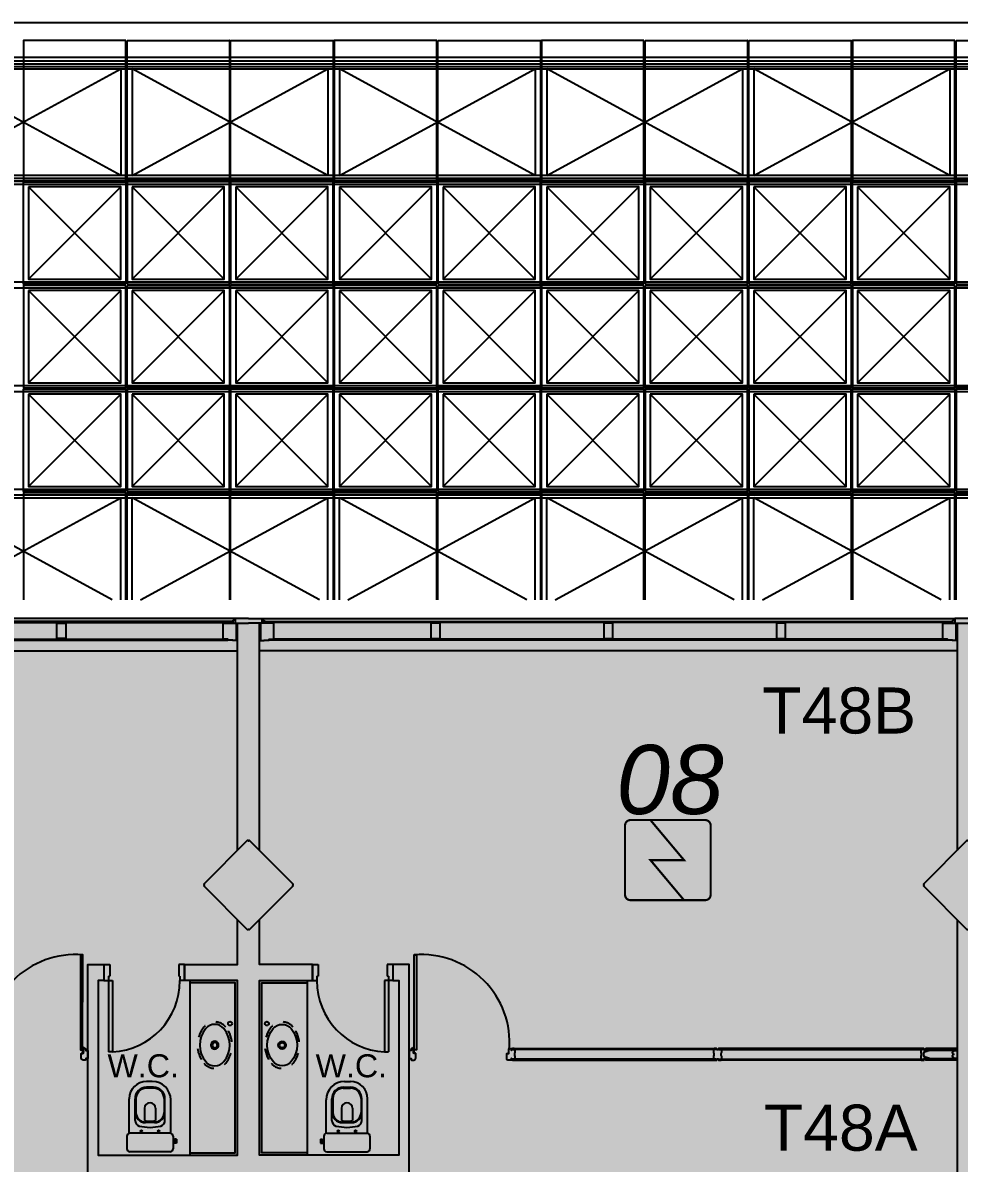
# Model space of a CAD drawing. Header units: metres. Extents: x -331 to 2982, y 362 to 2539.
# Drawn here: x 807.16 to 815.3, y 1333 to 1342.9 of the extents above; entities that cross this region are included whole.
import ezdxf

# ---------------------------------------------------------------- set-up
doc = ezdxf.new("R2010")
doc.units = ezdxf.units.M
doc.linetypes.add('XR_BL2_3 PAV$0$CONTINUOUS', pattern=[0])
doc.linetypes.add('XR_BL2_3 PAV$0$HIDDEN', pattern=[0.375, 0.25, -0.125])
doc.layers.get('0').update_dxf_attribs({"color": 251})
doc.layers.add('_salas', color=251, linetype='Continuous', plot=False)
for name, color, linetype in [('ALV', 251, 'Continuous'), ('CX', 251, 'Continuous'), ('DET. FUMAÇA', 1, 'Continuous'), ('Detector_antigo', 84, 'Continuous'), ('Div', 251, 'Continuous'), ('Est', 251, 'Continuous'), ('Mob', 251, 'Continuous'), ('Texto_Salas', 251, 'Continuous'), ('vid', 251, 'Continuous')]:
    doc.layers.add(name, color=color, linetype=linetype)
doc.styles.add('ARIAL', font='arial.ttf')
doc.styles.add('X3G_ENTITY_1416BAE9', font='arial.ttf', dxfattribs={"height": 0.6})
doc.styles.add('X3G_ENTITY_14227558', font='arial.ttf', dxfattribs={"height": 0.4})
doc.styles.add('X3G_ENTITY_14227559', font='arial.ttf', dxfattribs={"height": 0.4})

# ---------------------------------------------------------------- blocks, each defined once
blk = doc.blocks.new('Detector de fumaça')
at = {"layer": 'DET. FUMAÇA', "linetype": 'Continuous', "lineweight": 15, "const_width": 0.0187}
blk.add_lwpolyline([(774.5995, 539.8158), (775.2491, 539.8158, -0.414214), (775.2958, 539.769), (775.2958, 539.1669, -0.414214), (775.2491, 539.1202), (774.5995, 539.1202, -0.414214), (774.5527, 539.1669), (774.5527, 539.769, -0.414214)], format="xyb", close=True, dxfattribs=at)
blk.add_lwpolyline([(774.773, 539.8158), (775.0645, 539.468), (774.773, 539.468), (775.0645, 539.1202)], dxfattribs=at)

msp = doc.modelspace()

# ---------------------------------------------------------------- hatches: boundary and pattern name
at = {"layer": '_salas', "transparency": 33554559}
h = msp.add_hatch(color=256, dxfattribs=at)
h.dxf.hatch_style = 1
h.paths.add_polyline_path([(870.379, 1337.7293), (851.629, 1337.7293), (851.629, 1339.2843), (851.299, 1339.2843), (851.299, 1337.7293), (840.564, 1337.7293), (840.564, 1339.2843), (840.234, 1339.2843), (840.234, 1337.7293), (765.239, 1337.7293), (765.239, 1326.3801), (765.429, 1326.3801), (765.429, 1326.5771), (765.615, 1326.7643), (769.3501, 1326.765), (769.3826, 1326.773), (769.4342, 1326.8136), (770.1916, 1327.5703), (770.2047, 1327.5834), (770.229, 1327.5743), (771.624, 1327.5743), (773.0191, 1327.5743), (773.0434, 1327.5834), (773.0565, 1327.5703), (773.8138, 1326.8136), (773.8655, 1326.773), (773.898, 1326.765), (777.5273, 1326.765), (777.8669, 1326.4254), (777.874, 1326.4325), (778.2207, 1326.765), (781.85, 1326.765), (781.8825, 1326.773), (781.9342, 1326.8136), (782.6915, 1327.5703), (782.7046, 1327.5834), (782.7289, 1327.5743), (784.124, 1327.5743), (785.519, 1327.5743), (785.5433, 1327.5834), (785.5564, 1327.5703), (786.3138, 1326.8136), (786.3654, 1326.773), (786.3979, 1326.765), (790.0273, 1326.765), (790.3669, 1326.4254), (790.3739, 1326.4325), (790.7206, 1326.765), (794.3499, 1326.765), (794.3824, 1326.773), (794.4341, 1326.8136), (795.1914, 1327.5703), (795.2045, 1327.5834), (795.2289, 1327.5743), (796.6239, 1327.5743), (798.0189, 1327.5743), (798.0433, 1327.5834), (798.0564, 1327.5703), (798.8137, 1326.8136), (798.8654, 1326.773), (798.8979, 1326.765), (802.5273, 1326.765), (802.8669, 1326.4254), (802.8739, 1326.4325), (803.2206, 1326.765), (806.8499, 1326.765), (806.8824, 1326.773), (806.9341, 1326.8136), (807.6914, 1327.5703), (807.7045, 1327.5834), (807.7289, 1327.5743), (809.1239, 1327.5743), (810.5189, 1327.5743), (810.5433, 1327.5834), (810.5564, 1327.5703), (811.3137, 1326.8136), (811.3654, 1326.773), (811.3979, 1326.765), (815.0272, 1326.765), (815.3668, 1326.4254), (815.3739, 1326.4325), (815.7205, 1326.765), (819.3499, 1326.765), (819.3824, 1326.773), (819.434, 1326.8136), (820.1914, 1327.5703), (820.2045, 1327.5834), (820.2288, 1327.5743), (821.6238, 1327.5743), (823.0189, 1327.5743), (823.0432, 1327.5834), (823.0563, 1327.5703), (823.8136, 1326.8136), (823.8653, 1326.773), (823.8978, 1326.765), (827.5277, 1326.765), (827.8673, 1326.4254), (827.8743, 1326.4325), (828.221, 1326.765), (831.8504, 1326.765), (831.8828, 1326.773), (831.9345, 1326.8136), (832.6919, 1327.5703), (832.7049, 1327.5834), (832.7293, 1327.5743), (834.1243, 1327.5743), (835.5193, 1327.5743), (835.5437, 1327.5834), (835.5568, 1327.5703), (836.3141, 1326.8136), (836.3658, 1326.773), (836.3983, 1326.765), (840.0415, 1326.765), (840.3741, 1326.4325), (840.7559, 1326.8143), (840.4741, 1327.0961), (840.4741, 1328.0543), (841.234, 1328.0543), (841.234, 1329.8943), (849.6075, 1329.8943), (849.6075, 1326.8143), (849.7475, 1326.8143), (849.7475, 1327.5743), (851.494, 1327.5743), (852.8891, 1327.5743), (852.9134, 1327.5834), (852.9265, 1327.5703), (853.6838, 1326.8136), (853.7355, 1326.773), (853.768, 1326.765), (857.3973, 1326.765), (857.7369, 1326.4254), (857.744, 1326.4325), (858.0907, 1326.765), (861.72, 1326.765), (861.7525, 1326.773), (861.8042, 1326.8136), (862.5615, 1327.5703), (862.5746, 1327.5834), (862.5989, 1327.5743), (863.994, 1327.5743), (865.389, 1327.5743), (865.4133, 1327.5834), (865.4264, 1327.5703), (866.1838, 1326.8136), (866.2354, 1326.773), (866.2679, 1326.765), (870.003, 1326.7643), (870.189, 1326.5771), (870.189, 1326.3801), (870.379, 1326.3801), (870.379, 1326.3801)])

# ---------------------------------------------------------------- linework, layer by layer
at = {"color": 251}
for p, q in [((815.574, 1342.9015), (772.184, 1342.9015)), ((808.959, 1342.7465), (808.955, 1342.7465)), ((813.459, 1342.7465), (813.455, 1342.7465)), ((815.574, 1342.6015), (772.184, 1342.6015)), ((772.184, 1342.5015), (840.174, 1342.5015)), ((806.314, 1341.5765), (808.014, 1342.5015)), ((808.014, 1341.5765), (806.314, 1342.5015)), ((808.014, 1342.5015), (808.014, 1341.5765)), ((808.114, 1342.5015), (808.114, 1341.5765)), ((808.114, 1341.5765), (809.814, 1342.5015)), ((809.814, 1341.5765), (808.114, 1342.5015)), ((809.814, 1342.5015), (809.814, 1341.5765)), ((809.914, 1342.5015), (809.914, 1341.5765)), ((809.914, 1341.5765), (811.614, 1342.5015)), ((811.614, 1341.5765), (809.914, 1342.5015)), ((811.614, 1342.5015), (811.614, 1341.5765)), ((811.714, 1342.5015), (811.714, 1341.5765)), ((811.714, 1341.5765), (813.414, 1342.5015)), ((813.414, 1341.5765), (811.714, 1342.5015)), ((813.414, 1342.5015), (813.414, 1341.5765)), ((813.514, 1342.5015), (813.514, 1341.5765)), ((813.514, 1341.5765), (815.214, 1342.5015)), ((815.214, 1341.5765), (813.514, 1342.5015)), ((815.214, 1342.5015), (815.214, 1341.5765)), ((807.214, 1341.4765), (808.014, 1340.6765)), ((807.214, 1340.6765), (808.014, 1341.4765)), ((808.114, 1341.4765), (808.914, 1340.6765)), ((808.114, 1340.6765), (808.914, 1341.4765)), ((809.014, 1341.4765), (809.814, 1340.6765)), ((809.014, 1340.6765), (809.814, 1341.4765)), ((809.914, 1341.4765), (810.714, 1340.6765)), ((809.914, 1340.6765), (810.714, 1341.4765)), ((810.814, 1341.4765), (811.614, 1340.6765)), ((810.814, 1340.6765), (811.614, 1341.4765)), ((811.714, 1341.4765), (812.514, 1340.6765)), ((811.714, 1340.6765), (812.514, 1341.4765)), ((812.614, 1341.4765), (813.414, 1340.6765)), ((812.614, 1340.6765), (813.414, 1341.4765)), ((813.514, 1341.4765), (814.314, 1340.6765)), ((813.514, 1340.6765), (814.314, 1341.4765)), ((814.414, 1341.4765), (815.214, 1340.6765)), ((814.414, 1340.6765), (815.214, 1341.4765)), ((807.214, 1340.5765), (808.014, 1339.7765)), ((807.214, 1339.7765), (808.014, 1340.5765)), ((808.114, 1340.5765), (808.914, 1339.7765)), ((808.114, 1339.7765), (808.914, 1340.5765)), ((809.014, 1340.5765), (809.814, 1339.7765)), ((809.014, 1339.7765), (809.814, 1340.5765)), ((809.914, 1340.5765), (810.714, 1339.7765)), ((809.914, 1339.7765), (810.714, 1340.5765)), ((810.814, 1340.5765), (811.614, 1339.7765)), ((810.814, 1339.7765), (811.614, 1340.5765)), ((811.714, 1340.5765), (812.514, 1339.7765)), ((811.714, 1339.7765), (812.514, 1340.5765)), ((812.614, 1340.5765), (813.414, 1339.7765)), ((812.614, 1339.7765), (813.414, 1340.5765)), ((813.514, 1340.5765), (814.314, 1339.7765)), ((813.514, 1339.7765), (814.314, 1340.5765)), ((814.414, 1340.5765), (815.214, 1339.7765)), ((814.414, 1339.7765), (815.214, 1340.5765)), ((807.214, 1339.6765), (808.014, 1338.8765)), ((807.214, 1338.8765), (808.014, 1339.6765)), ((808.114, 1339.6765), (808.914, 1338.8765)), ((808.114, 1338.8765), (808.914, 1339.6765)), ((809.014, 1339.6765), (809.814, 1338.8765)), ((809.014, 1338.8765), (809.814, 1339.6765)), ((809.914, 1339.6765), (810.714, 1338.8765)), ((809.914, 1338.8765), (810.714, 1339.6765)), ((810.814, 1339.6765), (811.614, 1338.8765)), ((810.814, 1338.8765), (811.614, 1339.6765)), ((811.714, 1339.6765), (812.514, 1338.8765)), ((811.714, 1338.8765), (812.514, 1339.6765)), ((812.614, 1339.6765), (813.414, 1338.8765)), ((812.614, 1338.8765), (813.414, 1339.6765)), ((813.514, 1339.6765), (814.314, 1338.8765)), ((813.514, 1338.8765), (814.314, 1339.6765)), ((814.414, 1339.6765), (815.214, 1338.8765)), ((814.414, 1338.8765), (815.214, 1339.6765)), ((807.9411, 1337.8912), (806.314, 1338.7765)), ((806.3869, 1337.8912), (808.014, 1338.7765)), ((808.014, 1337.8912), (808.014, 1338.7765)), ((808.114, 1337.8912), (808.114, 1338.7765)), ((809.7411, 1337.8912), (808.114, 1338.7765)), ((808.1869, 1337.8912), (809.814, 1338.7765)), ((809.814, 1337.8912), (809.814, 1338.7765)), ((809.914, 1337.8912), (809.914, 1338.7765)), ((811.5411, 1337.8912), (809.914, 1338.7765)), ((809.9869, 1337.8912), (811.614, 1338.7765)), ((811.614, 1337.8912), (811.614, 1338.7765)), ((811.714, 1337.8912), (811.714, 1338.7765)), ((813.3411, 1337.8912), (811.714, 1338.7765)), ((811.7869, 1337.8912), (813.414, 1338.7765)), ((813.414, 1337.8912), (813.414, 1338.7765)), ((813.514, 1337.8912), (813.514, 1338.7765)), ((815.1411, 1337.8912), (813.514, 1338.7765)), ((813.5869, 1337.8912), (815.214, 1338.7765)), ((815.214, 1337.8912), (815.214, 1338.7765))]:
    msp.add_line(p, q, dxfattribs=at)
for points in [[(808.059, 1342.7465), (807.169, 1342.7465), (807.169, 1341.5315), (808.059, 1341.5315)], [(808.069, 1342.7465), (808.959, 1342.7465), (808.959, 1341.5315), (808.069, 1341.5315)], [(808.969, 1342.7465), (809.859, 1342.7465), (809.859, 1341.5315), (808.969, 1341.5315)], [(810.759, 1342.7465), (809.869, 1342.7465), (809.869, 1341.5315), (810.759, 1341.5315)], [(810.769, 1342.7465), (811.659, 1342.7465), (811.659, 1341.5315), (810.769, 1341.5315)], [(812.559, 1342.7465), (811.669, 1342.7465), (811.669, 1341.5315), (812.559, 1341.5315)], [(812.569, 1342.7465), (813.459, 1342.7465), (813.459, 1341.5315), (812.569, 1341.5315)], [(813.469, 1342.7465), (814.359, 1342.7465), (814.359, 1341.5315), (813.469, 1341.5315)], [(815.259, 1342.7465), (814.369, 1342.7465), (814.369, 1341.5315), (815.259, 1341.5315)], [(815.269, 1342.7465), (816.159, 1342.7465), (816.159, 1341.5315), (815.269, 1341.5315)], [(808.059, 1340.6315), (807.169, 1340.6315), (807.169, 1341.5215), (808.059, 1341.5215)], [(807.214, 1341.4765), (807.214, 1340.6765), (808.014, 1340.6765), (808.014, 1341.4765)], [(808.069, 1340.6315), (808.959, 1340.6315), (808.959, 1341.5215), (808.069, 1341.5215)], [(808.114, 1341.4765), (808.114, 1340.6765), (808.914, 1340.6765), (808.914, 1341.4765)], [(808.969, 1340.6315), (809.859, 1340.6315), (809.859, 1341.5215), (808.969, 1341.5215)], [(809.014, 1341.4765), (809.014, 1340.6765), (809.814, 1340.6765), (809.814, 1341.4765)], [(810.759, 1340.6315), (809.869, 1340.6315), (809.869, 1341.5215), (810.759, 1341.5215)], [(809.914, 1341.4765), (809.914, 1340.6765), (810.714, 1340.6765), (810.714, 1341.4765)], [(810.769, 1340.6315), (811.659, 1340.6315), (811.659, 1341.5215), (810.769, 1341.5215)], [(810.814, 1341.4765), (810.814, 1340.6765), (811.614, 1340.6765), (811.614, 1341.4765)], [(812.559, 1340.6315), (811.669, 1340.6315), (811.669, 1341.5215), (812.559, 1341.5215)], [(811.714, 1341.4765), (811.714, 1340.6765), (812.514, 1340.6765), (812.514, 1341.4765)], [(812.569, 1340.6315), (813.459, 1340.6315), (813.459, 1341.5215), (812.569, 1341.5215)], [(812.614, 1341.4765), (812.614, 1340.6765), (813.414, 1340.6765), (813.414, 1341.4765)], [(813.469, 1340.6315), (814.359, 1340.6315), (814.359, 1341.5215), (813.469, 1341.5215)], [(813.514, 1341.4765), (813.514, 1340.6765), (814.314, 1340.6765), (814.314, 1341.4765)], [(815.259, 1340.6315), (814.369, 1340.6315), (814.369, 1341.5215), (815.259, 1341.5215)], [(814.414, 1341.4765), (814.414, 1340.6765), (815.214, 1340.6765), (815.214, 1341.4765)], [(815.269, 1340.6315), (816.159, 1340.6315), (816.159, 1341.5215), (815.269, 1341.5215)], [(808.059, 1340.6215), (807.169, 1340.6215), (807.169, 1339.7315), (808.059, 1339.7315)], [(807.214, 1340.5765), (807.214, 1339.7765), (808.014, 1339.7765), (808.014, 1340.5765)], [(808.069, 1340.6215), (808.959, 1340.6215), (808.959, 1339.7315), (808.069, 1339.7315)], [(808.114, 1340.5765), (808.114, 1339.7765), (808.914, 1339.7765), (808.914, 1340.5765)], [(808.969, 1340.6215), (809.859, 1340.6215), (809.859, 1339.7315), (808.969, 1339.7315)], [(809.014, 1340.5765), (809.014, 1339.7765), (809.814, 1339.7765), (809.814, 1340.5765)], [(810.759, 1340.6215), (809.869, 1340.6215), (809.869, 1339.7315), (810.759, 1339.7315)], [(809.914, 1340.5765), (809.914, 1339.7765), (810.714, 1339.7765), (810.714, 1340.5765)], [(810.769, 1340.6215), (811.659, 1340.6215), (811.659, 1339.7315), (810.769, 1339.7315)], [(810.814, 1340.5765), (810.814, 1339.7765), (811.614, 1339.7765), (811.614, 1340.5765)], [(812.559, 1340.6215), (811.669, 1340.6215), (811.669, 1339.7315), (812.559, 1339.7315)], [(811.714, 1340.5765), (811.714, 1339.7765), (812.514, 1339.7765), (812.514, 1340.5765)], [(812.569, 1340.6215), (813.459, 1340.6215), (813.459, 1339.7315), (812.569, 1339.7315)], [(812.614, 1340.5765), (812.614, 1339.7765), (813.414, 1339.7765), (813.414, 1340.5765)], [(813.469, 1340.6215), (814.359, 1340.6215), (814.359, 1339.7315), (813.469, 1339.7315)], [(813.514, 1340.5765), (813.514, 1339.7765), (814.314, 1339.7765), (814.314, 1340.5765)], [(815.259, 1340.6215), (814.369, 1340.6215), (814.369, 1339.7315), (815.259, 1339.7315)], [(814.414, 1340.5765), (814.414, 1339.7765), (815.214, 1339.7765), (815.214, 1340.5765)], [(815.269, 1340.6215), (816.159, 1340.6215), (816.159, 1339.7315), (815.269, 1339.7315)], [(808.059, 1338.8315), (807.169, 1338.8315), (807.169, 1339.7215), (808.059, 1339.7215)], [(807.214, 1339.6765), (807.214, 1338.8765), (808.014, 1338.8765), (808.014, 1339.6765)], [(808.069, 1338.8315), (808.959, 1338.8315), (808.959, 1339.7215), (808.069, 1339.7215)], [(808.114, 1339.6765), (808.114, 1338.8765), (808.914, 1338.8765), (808.914, 1339.6765)], [(808.969, 1338.8315), (809.859, 1338.8315), (809.859, 1339.7215), (808.969, 1339.7215)], [(809.014, 1339.6765), (809.014, 1338.8765), (809.814, 1338.8765), (809.814, 1339.6765)], [(810.759, 1338.8315), (809.869, 1338.8315), (809.869, 1339.7215), (810.759, 1339.7215)], [(809.914, 1339.6765), (809.914, 1338.8765), (810.714, 1338.8765), (810.714, 1339.6765)], [(810.769, 1338.8315), (811.659, 1338.8315), (811.659, 1339.7215), (810.769, 1339.7215)], [(810.814, 1339.6765), (810.814, 1338.8765), (811.614, 1338.8765), (811.614, 1339.6765)], [(812.559, 1338.8315), (811.669, 1338.8315), (811.669, 1339.7215), (812.559, 1339.7215)], [(811.714, 1339.6765), (811.714, 1338.8765), (812.514, 1338.8765), (812.514, 1339.6765)], [(812.569, 1338.8315), (813.459, 1338.8315), (813.459, 1339.7215), (812.569, 1339.7215)], [(812.614, 1339.6765), (812.614, 1338.8765), (813.414, 1338.8765), (813.414, 1339.6765)], [(813.469, 1338.8315), (814.359, 1338.8315), (814.359, 1339.7215), (813.469, 1339.7215)], [(813.514, 1339.6765), (813.514, 1338.8765), (814.314, 1338.8765), (814.314, 1339.6765)], [(815.259, 1338.8315), (814.369, 1338.8315), (814.369, 1339.7215), (815.259, 1339.7215)], [(814.414, 1339.6765), (814.414, 1338.8765), (815.214, 1338.8765), (815.214, 1339.6765)], [(815.269, 1338.8315), (816.159, 1338.8315), (816.159, 1339.7215), (815.269, 1339.7215)]]:
    msp.add_lwpolyline(points, close=True, dxfattribs=at)
for points in [[(771.934, 1342.5715), (840.464, 1342.5715)], [(772.184, 1342.5465), (840.464, 1342.5465)], [(771.934, 1342.5215), (840.464, 1342.5215)], [(772.184, 1342.5015), (840.174, 1342.5015)], [(772.064, 1341.5515), (840.464, 1341.5515)], [(816.154, 1341.5765), (790.974, 1341.5765)], [(840.344, 1341.5265), (772.064, 1341.5265)], [(772.064, 1341.5015), (840.464, 1341.5015)], [(772.184, 1341.5265), (840.464, 1341.5265)], [(772.064, 1340.6515), (840.464, 1340.6515)], [(772.064, 1340.6015), (840.464, 1340.6015)], [(772.064, 1339.7515), (840.464, 1339.7515)], [(772.064, 1339.7015), (840.464, 1339.7015)], [(772.064, 1338.8515), (840.464, 1338.8515)], [(772.064, 1338.8015), (840.464, 1338.8015)], [(808.059, 1337.8912), (808.059, 1338.8215), (807.169, 1338.8215), (807.169, 1337.8912)], [(808.069, 1337.8912), (808.069, 1338.8215), (808.959, 1338.8215), (808.959, 1337.8912)], [(808.969, 1337.8912), (808.969, 1338.8215), (809.859, 1338.8215), (809.859, 1337.8912)], [(810.759, 1337.8912), (810.759, 1338.8215), (809.869, 1338.8215), (809.869, 1337.8912)], [(810.769, 1337.8912), (810.769, 1338.8215), (811.659, 1338.8215), (811.659, 1337.8912)], [(812.559, 1337.8912), (812.559, 1338.8215), (811.669, 1338.8215), (811.669, 1337.8912)], [(812.569, 1337.8912), (812.569, 1338.8215), (813.459, 1338.8215), (813.459, 1337.8912)], [(813.469, 1337.8912), (813.469, 1338.8215), (814.359, 1338.8215), (814.359, 1337.8912)], [(815.259, 1337.8912), (815.259, 1338.8215), (814.369, 1338.8215), (814.369, 1337.8912)], [(815.269, 1337.8912), (815.269, 1338.8215), (816.159, 1338.8215), (816.159, 1337.8912)], [(790.974, 1338.7765), (816.154, 1338.7765)]]:
    msp.add_lwpolyline(points, dxfattribs=at)
at = {"layer": 'ALV'}
for p, q in [((815.2789, 1337.6893), (815.2789, 1335.7153)), ((815.2789, 1335.1133), (815.2789, 1327.1153))]:
    msp.add_line(p, q, dxfattribs=at)
for points in [[(809.0289, 1335.7153), (809.0289, 1337.6893), (809.1239, 1337.6893)], [(809.2189, 1335.7153), (809.2189, 1337.6893), (809.1239, 1337.6893)], [(807.7289, 1331.2743), (807.7289, 1334.7243), (807.8689, 1334.7243), (807.8689, 1334.5843), (807.8189, 1334.5843), (807.8189, 1333.0693), (809.0289, 1333.0693), (809.0289, 1334.5843), (808.5689, 1334.5843), (808.5689, 1334.7243), (809.0289, 1334.7243), (809.0289, 1335.1133)], [(810.5189, 1331.2743), (810.5189, 1334.7243), (810.3789, 1334.7243), (810.3789, 1334.5843), (810.4289, 1334.5843), (810.4289, 1333.0693), (809.2189, 1333.0693), (809.2189, 1334.5843), (809.6789, 1334.5843), (809.6789, 1334.7243), (809.2189, 1334.7243), (809.2189, 1335.1133)]]:
    msp.add_lwpolyline(points, dxfattribs=at)
at = {"layer": 'CX', "color": 251, "true_color": 0x606060}
for p, q in [((809.0089, 1337.7293), (802.9889, 1337.7293)), ((809.2389, 1337.7293), (815.2589, 1337.7293)), ((802.9689, 1337.4493), (809.0289, 1337.4493)), ((815.2789, 1337.4493), (809.2189, 1337.4493))]:
    msp.add_line(p, q, dxfattribs=at)
at = {"layer": 'CX', "linetype": 'ByBlock', "ltscale": 0.1}
for p, q in [((809.0089, 1337.7144), (808.9889, 1337.7144)), ((808.9889, 1337.7144), (808.9889, 1337.6881)), ((809.1239, 1337.7293), (809.0089, 1337.7293)), ((809.0089, 1337.7293), (809.0089, 1337.6893)), ((809.0089, 1337.6893), (809.1239, 1337.6893)), ((809.1239, 1337.7293), (809.2389, 1337.7293)), ((809.2389, 1337.6893), (809.1239, 1337.6893)), ((809.2389, 1337.7293), (809.2389, 1337.6893)), ((809.2389, 1337.7144), (809.2589, 1337.7144)), ((809.2589, 1337.7144), (809.2589, 1337.6881)), ((815.2589, 1337.7144), (815.2389, 1337.7144)), ((815.2389, 1337.7144), (815.2389, 1337.6881)), ((815.3739, 1337.7293), (815.2589, 1337.7293)), ((815.2589, 1337.7293), (815.2589, 1337.6893)), ((815.2589, 1337.6893), (815.3739, 1337.6893))]:
    msp.add_line(p, q, dxfattribs=at)
at = {"layer": 'CX'}
for p, q in [((809.0189, 1337.6851), (809.0189, 1337.5393)), ((809.0189, 1337.5393), (809.0189, 1337.6851)), ((809.2289, 1337.6851), (809.2289, 1337.5393)), ((809.2289, 1337.5393), (809.2289, 1337.6851)), ((815.2689, 1337.5393), (815.2689, 1337.6851)), ((815.2689, 1337.6851), (815.2689, 1337.5393)), ((807.8689, 1334.7243), (807.9189, 1334.7243)), ((807.8689, 1334.7243), (807.8689, 1334.5843)), ((807.9189, 1334.7243), (807.9189, 1334.6243)), ((808.5689, 1334.7243), (808.5189, 1334.7243)), ((808.5189, 1334.7243), (808.5189, 1334.6243)), ((808.5689, 1334.7243), (808.5689, 1334.5843)), ((809.6789, 1334.7243), (809.7289, 1334.7243)), ((809.6789, 1334.7243), (809.6789, 1334.5843)), ((809.7289, 1334.7243), (809.7289, 1334.6243)), ((810.3789, 1334.7243), (810.3289, 1334.7243)), ((810.3289, 1334.7243), (810.3289, 1334.6243)), ((810.3789, 1334.7243), (810.3789, 1334.5843)), ((807.9089, 1334.6243), (807.9089, 1334.5843)), ((807.9089, 1334.6243), (807.9189, 1334.6243)), ((808.5289, 1334.6243), (808.5189, 1334.6243)), ((808.5289, 1334.6243), (808.5289, 1334.5843)), ((809.7189, 1334.6243), (809.7189, 1334.5843)), ((809.7189, 1334.6243), (809.7289, 1334.6243)), ((810.3389, 1334.6243), (810.3289, 1334.6243)), ((810.3389, 1334.6243), (810.3389, 1334.5843)), ((807.8689, 1334.5843), (807.9089, 1334.5843)), ((807.9089, 1334.5843), (807.9439, 1334.5843)), ((807.9089, 1334.5843), (807.9089, 1333.9653)), ((807.9439, 1334.5843), (807.9439, 1333.9653)), ((808.5689, 1334.5843), (808.5289, 1334.5843)), ((809.6789, 1334.5843), (809.7189, 1334.5843)), ((810.3389, 1334.5843), (810.3039, 1334.5843)), ((810.3039, 1334.5843), (810.3039, 1333.9653)), ((810.3789, 1334.5843), (810.3389, 1334.5843)), ((810.3389, 1334.5843), (810.3389, 1333.9653)), ((807.9439, 1333.9653), (807.9089, 1333.9653)), ((810.3039, 1333.9653), (810.3389, 1333.9653))]:
    msp.add_line(p, q, dxfattribs=at)
for points in [[(807.4589, 1337.6891), (807.5389, 1337.6891), (807.5389, 1337.555), (807.4589, 1337.555)], [(810.7889, 1337.6891), (810.7089, 1337.6891), (810.7089, 1337.555), (810.7889, 1337.555)], [(812.2889, 1337.6891), (812.2089, 1337.6891), (812.2089, 1337.555), (812.2889, 1337.555)], [(813.7889, 1337.6891), (813.7089, 1337.6891), (813.7089, 1337.555), (813.7889, 1337.555)], [(808.9037, 1337.6881), (808.9833, 1337.6881), (809.0189, 1337.6881), (809.0189, 1337.5393), (808.9889, 1337.5393), (808.9889, 1337.54), (808.9441, 1337.54), (808.9441, 1337.55), (808.9037, 1337.55)], [(809.3441, 1337.6881), (809.2645, 1337.6881), (809.2289, 1337.6881), (809.2289, 1337.5393), (809.2589, 1337.5393), (809.2589, 1337.54), (809.3037, 1337.54), (809.3037, 1337.55), (809.3441, 1337.55)], [(815.1537, 1337.6881), (815.2333, 1337.6881), (815.2689, 1337.6881), (815.2689, 1337.5393), (815.2389, 1337.5393), (815.2389, 1337.54), (815.1941, 1337.54), (815.1941, 1337.55), (815.1537, 1337.55)], [(807.6641, 1334.8076), (807.6639, 1333.9826), (807.6839, 1333.9826), (807.6841, 1334.8076)], [(810.5837, 1334.8076), (810.5839, 1333.9826), (810.5639, 1333.9826), (810.5637, 1334.8076)]]:
    msp.add_lwpolyline(points, close=True, dxfattribs=at)
at = {"layer": 'CX', "linetype": 'Continuous'}
for points in [[(807.6916, 1333.9923, -0.414214), (807.6936, 1333.9943), (807.7064, 1333.9943, -0.414214), (807.7114, 1333.9893), (807.7114, 1333.9793), (807.7289, 1333.9793), (807.7289, 1333.9133), (807.7289, 1333.9093), (807.7114, 1333.9093), (807.7114, 1333.8993, -0.422579), (807.7066, 1333.8943), (807.6881, 1333.8943, -0.414214), (807.6716, 1333.9108), (807.6716, 1333.9513, -0.414214), (807.6736, 1333.9533), (807.6811, 1333.9533), (807.6796, 1333.951), (807.6856, 1333.951), (807.6841, 1333.9533), (807.6916, 1333.9533), (807.6916, 1333.965), (807.6929, 1333.965), (807.6929, 1333.9656), (807.6899, 1333.9656), (807.6899, 1333.9774), (807.6893, 1333.978), (807.6893, 1333.9639), (807.6867, 1333.9639), (807.6867, 1333.9939), (807.6852, 1333.9939), (807.6852, 1333.9965, -3.099483), (807.692, 1333.9951, 0.294496), (807.6909, 1333.9933), (807.6909, 1333.9806), (807.6929, 1333.9806), (807.6929, 1333.981), (807.6916, 1333.981), (807.6916, 1333.9923)], [(810.5562, 1333.9923, 0.414214), (810.5542, 1333.9943), (810.5414, 1333.9943, 0.414214), (810.5364, 1333.9893), (810.5364, 1333.9793), (810.5189, 1333.9793), (810.5189, 1333.9133), (810.5189, 1333.9093), (810.5365, 1333.9093), (810.5365, 1333.8993, 0.422579), (810.5413, 1333.8943), (810.5598, 1333.8943, 0.414214), (810.5763, 1333.9108), (810.5763, 1333.9513, 0.414214), (810.5743, 1333.9533), (810.5668, 1333.9533), (810.5683, 1333.951), (810.5623, 1333.951), (810.5638, 1333.9533), (810.5563, 1333.9533), (810.5563, 1333.965), (810.555, 1333.965), (810.555, 1333.9656), (810.558, 1333.9656), (810.558, 1333.9774), (810.5586, 1333.978), (810.5586, 1333.9639), (810.5612, 1333.9639), (810.5612, 1333.9939), (810.5627, 1333.9939), (810.5627, 1333.9965, 3.099483), (810.5558, 1333.9951, -0.294496), (810.557, 1333.9933), (810.557, 1333.9806), (810.555, 1333.9806), (810.555, 1333.981), (810.5562, 1333.981), (810.5562, 1333.9923)]]:
    msp.add_lwpolyline(points, format="xyb", close=True, dxfattribs=at)
at = {"layer": 'CX'}
for points in [[(811.4073, 1333.9), (811.4073, 1333.9075), (811.4061, 1333.9075), (811.4061, 1333.898, -0.422579), (811.4013, 1333.8929), (811.3828, 1333.8929, -0.414214), (811.3663, 1333.9094), (811.3663, 1333.9509, -0.414214), (811.3683, 1333.9529), (811.3758, 1333.9529), (811.3743, 1333.9506), (811.3803, 1333.9506), (811.3788, 1333.9529), (811.3863, 1333.9529), (811.3862, 1333.9929, -0.414214), (811.3882, 1333.9949), (811.401, 1333.9949, -0.414214), (811.406, 1333.99), (811.406, 1333.9795), (811.4073, 1333.9795), (811.4073, 1333.9887, -0.439162), (811.4133, 1333.9953), (811.4313, 1333.9953, -0.414214), (811.4323, 1333.9943), (811.4323, 1333.9938), (811.4173, 1333.9938), (811.4173, 1333.9865), (811.4321, 1333.9865, -0.322891), (811.4378, 1333.9813), (811.4378, 1333.961, -0.13729), (811.4371, 1333.9584), (811.4355, 1333.9558, 0.13729), (811.4348, 1333.9532), (811.4348, 1333.9443), (811.4348, 1333.9355, 0.13729), (811.4355, 1333.9329), (811.4371, 1333.9303, -0.13729), (811.4378, 1333.9277), (811.4378, 1333.9073, -0.322891), (811.4321, 1333.9021), (811.4173, 1333.9021), (811.4173, 1333.8948), (811.4323, 1333.8948), (811.4323, 1333.8943, -0.414214), (811.4313, 1333.8933), (811.4133, 1333.8933, -0.439162)], [(813.2001, 1333.9863), (813.1961, 1333.9863, 0.414214), (813.1931, 1333.9833), (813.1931, 1333.9887, 0.439162), (813.1871, 1333.9953), (813.1691, 1333.9953, 0.414214), (813.1681, 1333.9943), (813.1681, 1333.9938), (813.1831, 1333.9938), (813.1831, 1333.9865), (813.1683, 1333.9865, 0.322891), (813.1626, 1333.9813), (813.1626, 1333.961, 0.13729), (813.1633, 1333.9584), (813.1649, 1333.9558, -0.13729), (813.1656, 1333.9532), (813.1656, 1333.9443), (813.1656, 1333.9355, -0.13729), (813.1649, 1333.9329), (813.1633, 1333.9303, 0.13729), (813.1626, 1333.9277), (813.1626, 1333.9073, 0.322891), (813.1683, 1333.9021), (813.1831, 1333.9021), (813.1831, 1333.8948), (813.1681, 1333.8948), (813.1681, 1333.8943, 0.414214), (813.1691, 1333.8933), (813.1871, 1333.8933, 0.439162), (813.1931, 1333.9), (813.1931, 1333.9053, 0.414214), (813.1961, 1333.9023), (813.2001, 1333.9023, 0.414214), (813.2031, 1333.9053), (813.2031, 1333.9, 0.439162), (813.2091, 1333.8933), (813.2271, 1333.8933, 0.414214), (813.2281, 1333.8943), (813.2281, 1333.8948), (813.2131, 1333.8948), (813.2131, 1333.9021), (813.2279, 1333.9021, 0.322891), (813.2336, 1333.9073), (813.2336, 1333.9277, 0.13729), (813.2329, 1333.9303), (813.2313, 1333.9329, -0.13729), (813.2306, 1333.9355), (813.2306, 1333.9443), (813.2306, 1333.9532, -0.13729), (813.2313, 1333.9558), (813.2329, 1333.9584, 0.13729), (813.2336, 1333.961), (813.2336, 1333.9813, 0.322891), (813.2279, 1333.9865), (813.2131, 1333.9865), (813.2131, 1333.9938), (813.2281, 1333.9938), (813.2281, 1333.9943, 0.414214), (813.2271, 1333.9953), (813.2091, 1333.9953, 0.439162), (813.2031, 1333.9887), (813.2031, 1333.9833, 0.414214)], [(815.2395, 1333.9563), (815.2419, 1333.9668, -0.194954), (815.2428, 1333.9681), (815.2444, 1333.9691, 0.387702), (815.2451, 1333.9717), (815.2435, 1333.9748), (815.2439, 1333.9751), (815.2463, 1333.9705), (815.2467, 1333.9712), (815.2467, 1333.9777), (815.2349, 1333.9777), (815.2349, 1333.9793), (815.2789, 1333.9793), (815.2789, 1333.9093), (815.2349, 1333.9093), (815.2349, 1333.9109), (815.2467, 1333.9109), (815.2467, 1333.9174), (815.2463, 1333.9181), (815.2439, 1333.9136), (815.2435, 1333.9138), (815.2451, 1333.9169, 0.387702), (815.2444, 1333.9195), (815.2428, 1333.9206, -0.194954), (815.2419, 1333.9218), (815.2395, 1333.9323, -0.268551), (815.241, 1333.9371), (815.2488, 1333.9422), (815.2488, 1333.9465), (815.241, 1333.9515, -0.268551)]]:
    msp.add_lwpolyline(points, format="xyb", close=True, dxfattribs=at)
at = {"layer": 'CX', "linetype": 'XR_BL2_3 PAV$0$CONTINUOUS'}
msp.add_lwpolyline([(814.9686, 1333.8933), (814.9868, 1333.8933, 0.420879), (814.9926, 1333.8998), (814.9926, 1333.9095), (815.0126, 1333.9095), (815.0126, 1333.9155), (815.0175, 1333.9146), (815.018, 1333.9126, 0.414214), (815.021, 1333.9096), (815.0295, 1333.9096), (815.0358, 1333.9096), (815.0358, 1333.9108), (815.0295, 1333.9108), (815.021, 1333.9108, -0.414214), (815.0192, 1333.9126), (815.0187, 1333.9148, 0.414214), (815.0177, 1333.9158), (815.0105, 1333.9171, -0.212526), (815.0091, 1333.918), (815.0086, 1333.9188), (815.0077, 1333.9182), (815.0086, 1333.9168, 0.204506), (815.01, 1333.9159), (815.0111, 1333.9157), (815.0111, 1333.911), (814.9983, 1333.911), (814.9983, 1333.927), (814.9891, 1333.927), (814.9891, 1333.9466), (814.9891, 1333.962), (814.9983, 1333.962), (814.9983, 1333.978), (815.0111, 1333.978), (815.0111, 1333.9733), (815.01, 1333.9731, 0.204506), (815.0086, 1333.9723), (815.0077, 1333.9709), (815.0086, 1333.9702), (815.0091, 1333.971, -0.212526), (815.0105, 1333.9719), (815.0177, 1333.9732, 0.414214), (815.0187, 1333.9742), (815.0192, 1333.9764, -0.414214), (815.021, 1333.9782), (815.0253, 1333.9782), (815.0358, 1333.9782), (815.0358, 1333.9794), (815.0253, 1333.9794), (815.021, 1333.9794, 0.414214), (815.018, 1333.9764), (815.0175, 1333.9744), (815.0126, 1333.9736), (815.0126, 1333.9795), (814.9926, 1333.9795), (814.9926, 1333.9892, 0.420879), (814.9868, 1333.9957), (814.9686, 1333.9957, 0.414214), (814.9676, 1333.9947), (814.9676, 1333.9942), (814.9826, 1333.9942), (814.9826, 1333.9869), (814.9678, 1333.9869, 0.322891), (814.9621, 1333.9817), (814.9621, 1333.9614, 0.13729), (814.9628, 1333.9588), (814.9644, 1333.9562, -0.13729), (814.9651, 1333.9536), (814.9651, 1333.9443), (814.9651, 1333.9355, -0.13729), (814.9644, 1333.9329), (814.9628, 1333.9303, 0.13729), (814.9621, 1333.9277), (814.9621, 1333.9073, 0.322891), (814.9678, 1333.9021), (814.9826, 1333.9021), (814.9826, 1333.8948), (814.9676, 1333.8948), (814.9676, 1333.8943, 0.414214)], format="xyb", close=True, dxfattribs=at)
at = {"layer": 'CX', "color": 251, "true_color": 0x606060}
for centre, radius, start, end in [((807.6197, 1334.0468), 0.7636, 85.16462, 184.82716), ((810.6281, 1334.0468), 0.7636, 355.17284, 94.83538), ((807.9089, 1334.5843), 0.62, 273.23616, 0), ((810.3389, 1334.5843), 0.62, 180, 266.76384)]:
    msp.add_arc(centre, radius, start, end, dxfattribs=at)
at = {"layer": 'Div', "linetype": 'ByBlock'}
for points in [[(815.0076, 1333.9795), (815.2732, 1333.9795), (815.2732, 1333.9945), (815.0076, 1333.9945)], [(815.0076, 1333.9091), (815.2732, 1333.9091), (815.2732, 1333.8941), (815.0076, 1333.8941)]]:
    msp.add_lwpolyline(points, close=True, dxfattribs=at)
at = {"layer": 'Est'}
for points in [[(809.1239, 1335.0325), (809.1239, 1335.0325), (809.1168, 1335.0254), (808.735, 1335.4073), (808.7421, 1335.4143), (808.735, 1335.4214), (809.1168, 1335.8032), (809.1239, 1335.7962), (809.1239, 1335.7962)], [(809.1239, 1335.0325), (809.1239, 1335.0325), (809.131, 1335.0254), (809.5128, 1335.4073), (809.5058, 1335.4143), (809.5128, 1335.4214), (809.131, 1335.8032), (809.1239, 1335.7962), (809.1239, 1335.7962)], [(815.3739, 1335.0325), (815.3739, 1335.0325), (815.3668, 1335.0254), (814.985, 1335.4073), (814.9921, 1335.4143), (814.985, 1335.4214), (815.3668, 1335.8032), (815.3739, 1335.7962), (815.3739, 1335.7962)]]:
    msp.add_lwpolyline(points, dxfattribs=at)
at = {"layer": 'Mob'}
for p, q in [((808.3014, 1333.6503), (808.2364, 1333.6503)), ((808.2889, 1333.7093), (808.2389, 1333.7093)), ((808.2989, 1333.6593), (808.2389, 1333.6593)), ((809.9464, 1333.6503), (810.0114, 1333.6503)), ((809.9489, 1333.6593), (810.0089, 1333.6593)), ((809.9589, 1333.7093), (810.0089, 1333.7093)), ((808.0889, 1333.2588), (808.0889, 1333.5593)), ((808.1389, 1333.4433), (808.1389, 1333.5593)), ((808.1464, 1333.5603), (808.1464, 1333.4403)), ((808.3914, 1333.5603), (808.3914, 1333.4403)), ((808.3989, 1333.4433), (808.3989, 1333.5593)), ((808.4489, 1333.2588), (808.4489, 1333.5493)), ((809.7989, 1333.2588), (809.7989, 1333.5493)), ((809.8489, 1333.4433), (809.8489, 1333.5593)), ((809.8564, 1333.5603), (809.8564, 1333.4403)), ((810.1014, 1333.5603), (810.1014, 1333.4403)), ((810.1089, 1333.4433), (810.1089, 1333.5593)), ((810.1589, 1333.2588), (810.1589, 1333.5593)), ((808.1389, 1333.3706), (808.1389, 1333.4433)), ((808.2209, 1333.4763), (808.2209, 1333.3704)), ((808.3169, 1333.4763), (808.3169, 1333.3704)), ((808.3989, 1333.3706), (808.3989, 1333.4433)), ((809.8489, 1333.3706), (809.8489, 1333.4433)), ((809.9309, 1333.4763), (809.9309, 1333.3704)), ((810.0269, 1333.4763), (810.0269, 1333.3704)), ((810.1089, 1333.3706), (810.1089, 1333.4433)), ((808.3069, 1333.3513), (808.2309, 1333.3513)), ((808.3064, 1333.3553), (808.2314, 1333.3553)), ((809.9409, 1333.3513), (810.0169, 1333.3513)), ((809.9414, 1333.3553), (810.0164, 1333.3553)), ((808.0689, 1333.2343), (808.0689, 1333.1243)), ((808.4439, 1333.2593), (808.0939, 1333.2593)), ((808.4689, 1333.2343), (808.4689, 1333.1243)), ((809.7789, 1333.2343), (809.7789, 1333.1243)), ((809.8039, 1333.2593), (810.1539, 1333.2593)), ((810.1789, 1333.2343), (810.1789, 1333.1243)), ((808.4839, 1333.2043), (808.4689, 1333.2043)), ((808.4839, 1333.1743), (808.4689, 1333.1743)), ((808.4839, 1333.2068), (808.4839, 1333.1718)), ((808.4989, 1333.2068), (808.4839, 1333.2068)), ((808.4989, 1333.1718), (808.4839, 1333.1718)), ((808.4989, 1333.2068), (808.4989, 1333.1718)), ((809.7489, 1333.2068), (809.7489, 1333.1718)), ((809.7489, 1333.2068), (809.7639, 1333.2068)), ((809.7489, 1333.1718), (809.7639, 1333.1718)), ((809.7639, 1333.2068), (809.7639, 1333.1718)), ((809.7639, 1333.2043), (809.7789, 1333.2043)), ((809.7639, 1333.1743), (809.7789, 1333.1743)), ((808.4439, 1333.0993), (808.0939, 1333.0993)), ((809.8039, 1333.0993), (810.1539, 1333.0993))]:
    msp.add_line(p, q, dxfattribs=at)
for points in [[(808.6139, 1333.0693), (808.6139, 1333.0693), (809.0289, 1333.0693), (809.0289, 1334.5843), (808.6139, 1334.5843), (808.6139, 1333.0693)], [(808.6139, 1333.0893), (809.0089, 1333.0893), (809.0089, 1334.5643), (808.614, 1334.5643)], [(809.6339, 1333.0693), (809.6339, 1333.0693), (809.2189, 1333.0693), (809.2189, 1334.5843), (809.6339, 1334.5843), (809.6339, 1333.0693)], [(809.6339, 1333.0893), (809.2389, 1333.0893), (809.2389, 1334.5643), (809.6338, 1334.5643)]]:
    msp.add_lwpolyline(points, dxfattribs=at)
at = {"layer": 'Mob', "linetype": 'XR_BL2_3 PAV$0$HIDDEN', "ltscale": 0.05}
for points in [[(808.9263, 1334.1811, 0.472393), (808.7365, 1334.1811)], [(809.3216, 1334.1811, -0.472393), (809.5113, 1334.1811)], [(808.7365, 1334.1811, 0.358975), (808.7365, 1333.8675)], [(808.9262, 1333.8674, 0.359179), (808.9263, 1334.1811)], [(809.3217, 1333.8674, -0.359179), (809.3216, 1334.1811)], [(809.5113, 1334.1811, -0.358975), (809.5113, 1333.8675)], [(808.7365, 1333.8675, 0.471699), (808.9262, 1333.8674)], [(809.5113, 1333.8675, -0.471699), (809.3217, 1333.8674)]]:
    msp.add_lwpolyline(points, format="xyb", dxfattribs=at)
at = {"layer": 'Mob'}
for points in [[(808.7528, 1334.1676, 0.358974), (808.7529, 1333.881)], [(808.9099, 1334.1677, 0.472527), (808.7528, 1334.1676)], [(808.9098, 1333.8809, 0.359169), (808.9099, 1334.1677)], [(809.338, 1333.8809, -0.359169), (809.3379, 1334.1677)], [(809.3379, 1334.1677, -0.472527), (809.495, 1334.1676)], [(809.495, 1334.1676, -0.358974), (809.495, 1333.881)], [(808.8541, 1334.0243, 1), (808.8087, 1334.0243)], [(809.3938, 1334.0243, -1), (809.4391, 1334.0243)], [(808.8087, 1334.0243, 1), (808.8541, 1334.0243)], [(809.4391, 1334.0243, -1), (809.3938, 1334.0243)], [(808.7529, 1333.881, 0.471701), (808.9098, 1333.8809)], [(809.495, 1333.881, -0.471701), (809.338, 1333.8809)]]:
    msp.add_lwpolyline(points, format="xyb", dxfattribs=at)
for points in [[(808.8314, 1334.0579, 1.732057), (808.8605, 1334.0075, 0.577348)], [(809.4164, 1334.0579, -1.732057), (809.3873, 1334.0075, -0.577348)]]:
    msp.add_lwpolyline(points, format="xyb", close=True, dxfattribs=at)
for centre, radius in [((808.9642, 1334.2117), 0.0175), ((809.2836, 1334.2117), 0.0175), ((808.1939, 1333.2783), 0.0075), ((808.3439, 1333.2783), 0.0075), ((809.9039, 1333.2783), 0.0075), ((810.0539, 1333.2783), 0.0075)]:
    msp.add_circle(centre, radius, dxfattribs=at)
for centre, radius, start, end in [((808.2389, 1333.5593), 0.15, 90, 180), ((808.2389, 1333.5593), 0.1, 90, 180), ((808.2364, 1333.5603), 0.09, 90, 180), ((808.2889, 1333.5493), 0.16, 0, 90), ((808.2989, 1333.5593), 0.1, 0, 90), ((808.3014, 1333.5603), 0.09, 0, 90), ((809.9589, 1333.5493), 0.16, 90, 180), ((809.9489, 1333.5593), 0.1, 90, 180), ((809.9464, 1333.5603), 0.09, 90, 180), ((810.0089, 1333.5593), 0.15, 0, 90), ((810.0089, 1333.5593), 0.1, 0, 90), ((810.0114, 1333.5603), 0.09, 0, 90), ((808.2309, 1333.4433), 0.092, 180, 270), ((808.2314, 1333.4403), 0.085, 180, 270), ((808.2689, 1333.4763), 0.048, 0, 180), ((808.3064, 1333.4403), 0.085, 270, 0), ((808.3069, 1333.4433), 0.092, 270, 0), ((809.9409, 1333.4433), 0.092, 180, 270), ((809.9414, 1333.4403), 0.085, 180, 270), ((809.9789, 1333.4763), 0.048, 0, 180), ((810.0164, 1333.4403), 0.085, 270, 0), ((810.0169, 1333.4433), 0.092, 270, 0), ((808.1908, 1333.371), 0.0519, 180.4721, 250.62163), ((808.2601, 1333.4875), 0.1235, 251.50213, 274.09255), ((808.2777, 1333.4875), 0.1235, 265.90745, 288.49787), ((808.347, 1333.371), 0.0519, 289.37837, 359.5279), ((809.9008, 1333.371), 0.0519, 180.4721, 250.62163), ((809.9701, 1333.4875), 0.1235, 251.50213, 274.09255), ((809.9877, 1333.4875), 0.1235, 265.90745, 288.49787), ((810.0571, 1333.371), 0.0519, 289.37837, 359.5279), ((808.0939, 1333.2343), 0.025, 90, 180), ((808.3246, 1334.1549), 0.8464, 259.72121, 266.2276), ((808.2132, 1334.1549), 0.8464, 273.7724, 280.27879), ((808.4439, 1333.2343), 0.025, 0, 90), ((809.8039, 1333.2343), 0.025, 90, 180), ((810.0346, 1334.1549), 0.8464, 259.72121, 266.2276), ((809.9232, 1334.1549), 0.8464, 273.7724, 280.27879), ((810.1539, 1333.2343), 0.025, 0, 90), ((808.0939, 1333.1243), 0.025, 180, 270), ((808.4439, 1333.1243), 0.025, 270, 0), ((809.8039, 1333.1243), 0.025, 180, 270), ((810.1539, 1333.1243), 0.025, 270, 0)]:
    msp.add_arc(centre, radius, start, end, dxfattribs=at)
at = {"layer": 'vid'}
for p, q in [((803.0537, 1337.54), (808.9441, 1337.54)), ((803.0941, 1337.55), (808.9037, 1337.55)), ((815.1537, 1337.55), (809.3441, 1337.55))]:
    msp.add_line(p, q, dxfattribs=at)
at = {"layer": 'vid', "color": 251, "true_color": 0x606060}
msp.add_line((815.1941, 1337.54), (809.3037, 1337.54), dxfattribs=at)
at = {"layer": 'vid'}
for points in [[(803.0089, 1337.6941), (808.9889, 1337.6941), (808.9889, 1337.7041), (803.0089, 1337.7041)], [(815.2389, 1337.6941), (809.2589, 1337.6941), (809.2589, 1337.7041), (815.2389, 1337.7041)]]:
    msp.add_lwpolyline(points, dxfattribs=at)
for points in [[(811.42, 1333.9938), (813.1831, 1333.9938), (813.1831, 1333.9865), (811.42, 1333.9865)], [(814.9741, 1333.9938), (813.2131, 1333.9938), (813.2131, 1333.9865), (814.9741, 1333.9865)], [(811.42, 1333.8948), (813.1831, 1333.8948), (813.1831, 1333.9021), (811.42, 1333.9021)], [(814.9741, 1333.8948), (813.2131, 1333.8948), (813.2131, 1333.9021), (814.9741, 1333.9021)]]:
    msp.add_lwpolyline(points, close=True, dxfattribs=at)

# ---------------------------------------------------------------- block references
at = {"layer": 'DET. FUMAÇA', "linetype": 'Continuous', "lineweight": 0}
msp.add_blockref('Detector de fumaça', (37.8419, 796.1631), dxfattribs=at)

# ---------------------------------------------------------------- texts
at = {"layer": 'Detector_antigo', "linetype": 'Continuous', "lineweight": 0, "insert": (812.3187, 1336.6311), "char_height": 0.6, "attachment_point": 1, "style": 'X3G_ENTITY_1416BAE9'}
msp.add_mtext_dynamic_manual_height_columns('{\\fArial|b0|i1|c0|p34;08}', width=13.318804, gutter_width=2.5, heights=[0], dxfattribs=at)
at = {"layer": 'Texto_Salas', "color": 251}
for s, style, p in [('T48B', 'X3G_ENTITY_14227558', (813.5865, 1336.7301)), ('T48A', 'X3G_ENTITY_14227559', (813.6002, 1333.1077))]:
    msp.add_text(s, height=0.4, dxfattribs=dict(at, style=style)).set_placement(p)
at = {"layer": 'Texto_Salas', "color": 251, "char_height": 0.2, "width": 2.2626, "attachment_point": 2, "style": 'ARIAL'}
for insert in [(808.2096, 1333.9452), (810.0174, 1333.9452)]:
    msp.add_mtext('W.C.', dxfattribs=dict(at, insert=insert))

doc.saveas('drawing.dxf')
